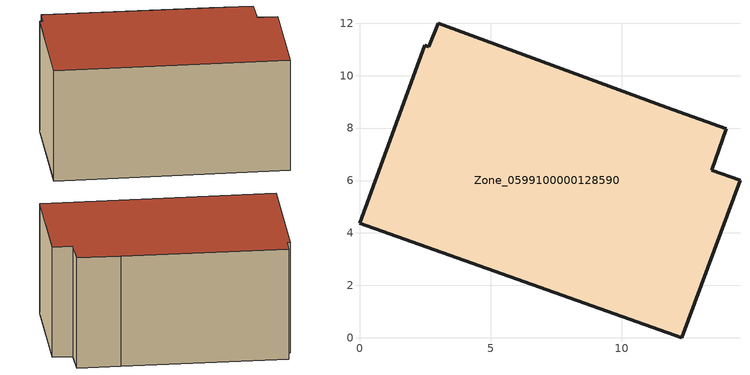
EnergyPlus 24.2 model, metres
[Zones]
Zone_0599100000128590
 floor ground (C_G): 3,12 11.7,8.8 13.99,7.98 13.44,6.39 14.52,6.01 12.3,0 0,4.37 2.5,11.16 2.65,11.1 z0
 wall outside (C_F): 12.3,0 14.52,6.01 13.44,6.39 13.99,7.98 11.7,8.8 3,12 2.65,11.1 2.5,11.16 0,4.37 12.3,0 z0:6.52
 roof outside (C_R): 11.7,8.8 3,12 2.65,11.1 2.5,11.16 0,4.37 12.3,0 14.52,6.01 13.44,6.39 13.99,7.98 z6.52
[BUILDING]
Pand.0599100000128590: North Axis=0; Terrain=City; Loads Convergence Tolerance Value=0.04; Temperature Convergence Tolerance Value=0.4; Solar Distribution=FullExterior; Maximum Number of Warmup Days=25; Minimum Number of Warmup Days=1
[Site:Location]
Rotterdam.The.Hague.AP_ZH_NLD Design_Conditions: Latitude=51.96; Longitude=4.45; Time Zone=1; Elevation=-4.5
[SITE:GROUNDTEMPERATURE:BUILDINGSURFACE]
18, 18, 18, 18, 18, 18, 18, 18, 18, 18, 18, 18
[MATERIAL] Thermal Absorptance=0.9; Solar Absorptance=0.7; Visible Absorptance=0.7
Name | Roughness | Thickness | Conductivity | Density | Specific Heat
G.D.1965 | MediumSmooth | 0.15 | 1 | 540 | 1210
F.D.1965 | Rough | 0.3 | 0.857143 | 1920 | 840
R.D.1965 | MediumRough | 0.2 | 0.08 | 1500 | 1000
[CONSTRUCTION]
C_G: G.D.1965
C_F: F.D.1965
C_R: R.D.1965
[ZONE]
Zone_0599100000128590: Type=1; Multiplier=1; Ceiling Height=Autocalculate; Volume=Autocalculate; Floor Area=autocalculate; Part of Total Floor Area=Yes
[ZONEINFILTRATION:DESIGNFLOWRATE]
Infil_Zone_0599100000128590: Zone or ZoneList or Space or SpaceList=Zone_0599100000128590; Schedule=AlwaysOn; Design Flow Rate Calculation Method=Flow/Area; Flow Rate per Floor Area=0.0042; Constant Term Coefficient=1; Temperature Term Coefficient=0; Velocity Term Coefficient=0; Velocity Squared Term Coefficient=0
[HVACTEMPLATE:ZONE:IDEALLOADSAIRSYSTEM]
Zone_0599100000128590: Maximum Heating Supply Air Temperature=50; Minimum Cooling Supply Air Temperature=13; Maximum Heating Supply Air Humidity Ratio=0.0156; Minimum Cooling Supply Air Humidity Ratio=0.0077; Heating Limit=NoLimit; Cooling Limit=NoLimit; Dehumidification Control Type=ConstantSensibleHeatRatio; Cooling Sensible Heat Ratio=0.7; Dehumidification Setpoint=60; Humidification Control Type=None; Humidification Setpoint=30; Outdoor Air Method=None; Outdoor Air Flow Rate per Person=0.00944; Outdoor Air Flow Rate per Zone Floor Area=0; Outdoor Air Flow Rate per Zone=0; Demand Controlled Ventilation Type=None; Outdoor Air Economizer Type=NoEconomizer; Heat Recovery Type=None; Sensible Heat Recovery Effectiveness=0.7; Latent Heat Recovery Effectiveness=0.65
[ZONECONTROL:THERMOSTAT]
ThermostatControl_Zone_0599100000128590: Zone or ZoneList=Zone_0599100000128590; Control Type Schedule=DualSetpointControlType; Control 1=Thermostat_Zone_0599100000128590; Temperature Difference Between Cutout And Setpoint=0
[THERMOSTATSETPOINT:DUALSETPOINT]
Thermostat_Zone_0599100000128590: Heating Setpoint Temperature Schedule=HeatingSetpoint_Zone_0599100000128590; Cooling Setpoint Temperature Schedule=CoolingSetpoint_Zone_0599100000128590
[SCHEDULE:COMPACT]
HeatingSetpoint_Zone_0599100000128590: Through: 12/31, For: AllDays, Until: 24:00, 21
CoolingSetpoint_Zone_0599100000128590: Through: 12/31, For: AllDays, Until: 24:00, 24
DualSetpointControlType: Through: 12/31, For: AllDays, Until: 24:00, 4
AlwaysOn: Through: 12/31, For: AllDays, Until: 24:00, 1
